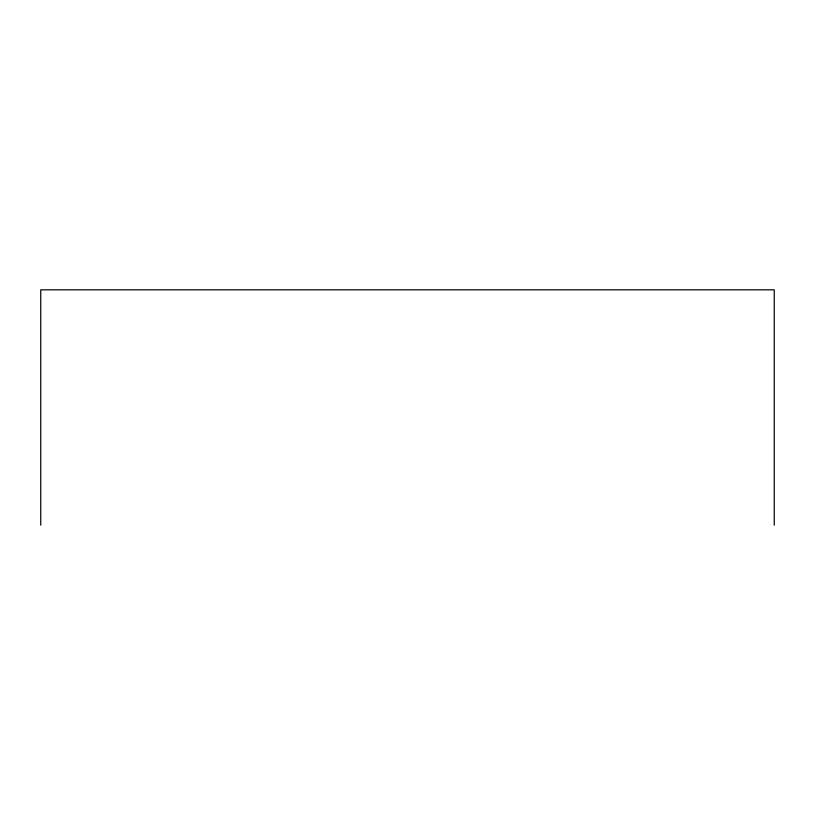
<?xml version="1.0" encoding="UTF-8"?>
<svg xmlns="http://www.w3.org/2000/svg" width="815" height="815" viewBox="0 0 815 815"><rect width="100%" height="100%" fill="white"/><g stroke="black" fill="none" stroke-linecap="round" stroke-linejoin="round"><path stroke-width="1.22" d="M774.25 525.176L774.25 289.824L40.75 289.824L40.75 525.176"/></g></svg>
